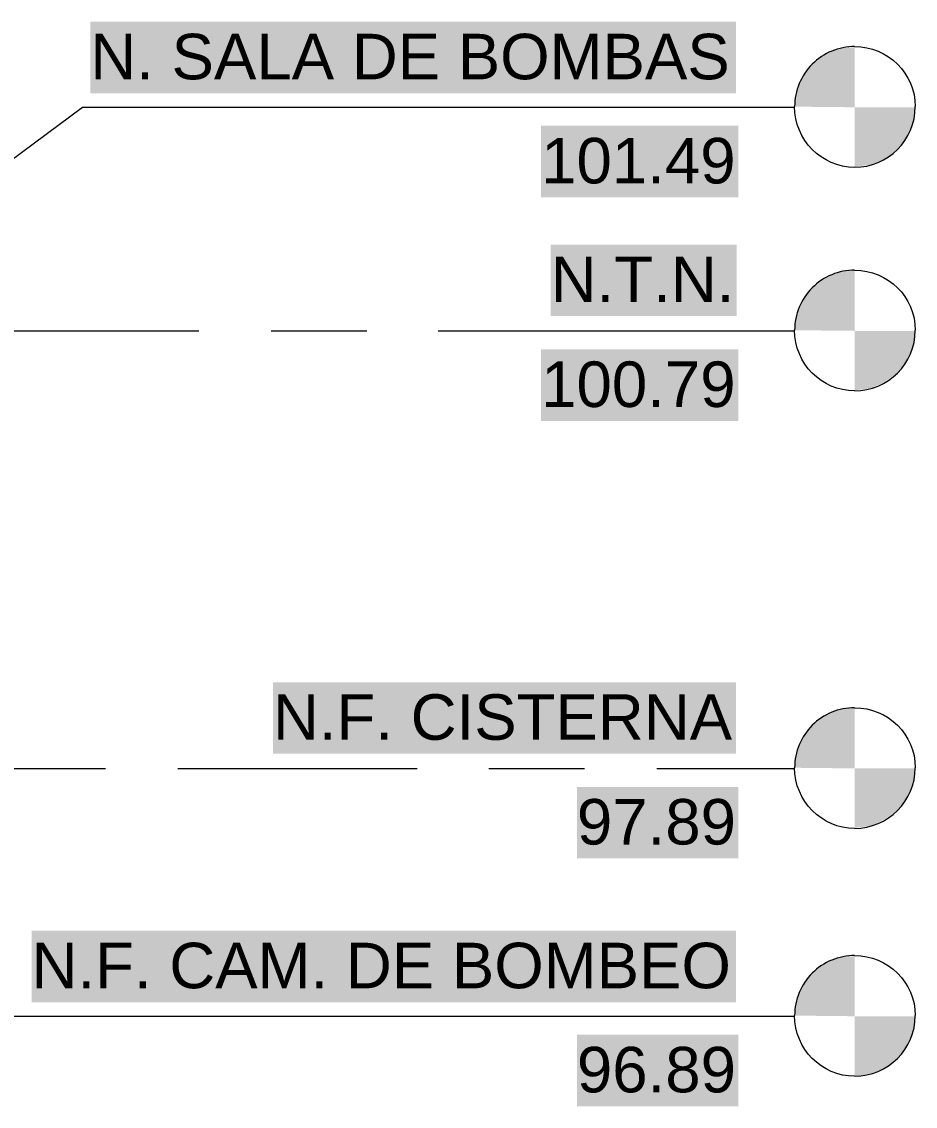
# Model space of a CAD drawing. Extents: x -187 to 52, y -9 to 65.
# Drawn here: x -115.8 to -109.88, y 29.66 to 36.84 of the extents above; entities that cross this region are included whole.
import ezdxf

# ---------------------------------------------------------------- set-up
doc = ezdxf.new("R2010")
doc.units = 0
doc.header["$MEASUREMENT"] = 0
doc.layers.add('PDF4_Geometría', color=7, linetype='Continuous')
doc.layers.add('PDF4_Texto', color=7, linetype='Continuous')
doc.layers.add('PDF4_Rellenos sólidos', color=7, linetype='Continuous', true_color=0xffffff)
doc.styles.add('PDF Arial', font='arial.ttf')

msp = doc.modelspace()

# ---------------------------------------------------------------- hatches: boundary and pattern name
at = {"layer": 'PDF4_Rellenos sólidos', "transparency": 33554559}
for color, points in [(256, [(-115.346, 36.8424), (-115.346, 36.3687), (-111.0704, 36.3687), (-111.0704, 36.8424)]), (7, [(-110.6813, 36.2799), (-110.2838, 36.2757), (-110.2838, 36.6732), (-110.3176, 36.6732), (-110.3852, 36.6648), (-110.3937, 36.6605), (-110.4064, 36.6563), (-110.4149, 36.6521), (-110.4275, 36.6478), (-110.436, 36.6436), (-110.4487, 36.6394), (-110.4571, 36.6352), (-110.4825, 36.6267), (-110.491, 36.6182), (-110.4994, 36.614), (-110.5079, 36.6055), (-110.5164, 36.6013), (-110.5248, 36.5929), (-110.5333, 36.5886), (-110.5417, 36.5802), (-110.5502, 36.5759), (-110.5586, 36.5675), (-110.5671, 36.5633), (-110.5713, 36.5548), (-110.5798, 36.5463), (-110.584, 36.5379), (-110.5925, 36.5294), (-110.5967, 36.521), (-110.6052, 36.5125), (-110.6094, 36.5041), (-110.6178, 36.4956), (-110.6221, 36.4871), (-110.6305, 36.4787), (-110.639, 36.4533), (-110.6432, 36.4448), (-110.6475, 36.4322), (-110.6517, 36.4237), (-110.6559, 36.411), (-110.6601, 36.4026), (-110.6644, 36.3899), (-110.6686, 36.3814)]), (7, [(-109.8862, 36.2545), (-109.882, 36.2757), (-110.2838, 36.2757), (-110.2838, 35.8824), (-110.2457, 35.8866), (-110.178, 35.8951), (-110.1653, 35.8993), (-110.1569, 35.9035), (-110.1442, 35.9078), (-110.1357, 35.912), (-110.123, 35.9162), (-110.1146, 35.9204), (-110.1019, 35.9247), (-110.0765, 35.9374), (-110.0681, 35.9458), (-110.0596, 35.95), (-110.0512, 35.9585), (-110.0427, 35.9627), (-110.0342, 35.9712), (-110.0258, 35.9754), (-110.0173, 35.9839), (-110.0089, 35.9881), (-109.9919, 36.005), (-109.9877, 36.0135), (-109.9793, 36.0219), (-109.975, 36.0304), (-109.9666, 36.0389), (-109.9623, 36.0473), (-109.9539, 36.0558), (-109.9497, 36.0642), (-109.9412, 36.0727), (-109.9327, 36.0896), (-109.9285, 36.1023), (-109.9243, 36.1107), (-109.9201, 36.1234), (-109.9158, 36.1319), (-109.9116, 36.1446), (-109.9074, 36.153), (-109.8989, 36.1784)]), (256, [(-112.3602, 36.153), (-112.3602, 35.6794), (-111.0534, 35.6794), (-111.0534, 36.153)]), (256, [(-112.2968, 35.3664), (-112.2968, 34.8928), (-111.0661, 34.8928), (-111.0661, 35.3664)]), (7, [(-110.6813, 34.7997), (-110.2838, 34.7955), (-110.2838, 35.1973), (-110.3176, 35.1973), (-110.3852, 35.1888), (-110.4106, 35.1761), (-110.4233, 35.1719), (-110.4402, 35.1634), (-110.4529, 35.1592), (-110.4698, 35.1507), (-110.4825, 35.1465), (-110.491, 35.1381), (-110.4994, 35.1338), (-110.5079, 35.1254), (-110.5164, 35.1211), (-110.5248, 35.1127), (-110.5333, 35.1085), (-110.5417, 35.1), (-110.5502, 35.0958), (-110.5586, 35.0873), (-110.5671, 35.0831), (-110.5713, 35.0746), (-110.5798, 35.0662), (-110.584, 35.0577), (-110.5967, 35.045), (-110.6009, 35.0366), (-110.6136, 35.0239), (-110.6178, 35.0154), (-110.6305, 35.0027), (-110.639, 34.9774), (-110.6432, 34.9689), (-110.6475, 34.9562), (-110.6517, 34.9478), (-110.6559, 34.9351), (-110.6601, 34.9266), (-110.6644, 34.9139), (-110.6686, 34.9055), (-110.6728, 34.8674)]), (7, [(-109.8862, 34.7744), (-109.882, 34.7955), (-110.2838, 34.7955), (-110.2838, 34.4022), (-110.2457, 34.4064), (-110.178, 34.4149), (-110.1653, 34.4191), (-110.1315, 34.436), (-110.1188, 34.4403), (-110.0765, 34.4614), (-110.0681, 34.4699), (-110.0596, 34.4741), (-110.0512, 34.4826), (-110.0427, 34.4868), (-110.0342, 34.4952), (-110.0258, 34.4995), (-110.0173, 34.5079), (-110.0089, 34.5122), (-109.9877, 34.5333), (-109.9835, 34.5418), (-109.9708, 34.5544), (-109.9666, 34.5629), (-109.9539, 34.5756), (-109.9497, 34.584), (-109.9412, 34.5925), (-109.9327, 34.6094), (-109.9285, 34.6221), (-109.9243, 34.6306), (-109.9201, 34.6433), (-109.9158, 34.6517), (-109.9116, 34.6644), (-109.9074, 34.6729), (-109.8989, 34.6982)]), (256, [(-112.3602, 34.6729), (-112.3602, 34.1992), (-111.0534, 34.1992), (-111.0534, 34.6729)]), (256, [(-114.1364, 32.4695), (-114.1364, 31.9959), (-111.0704, 31.9959), (-111.0704, 32.4695)]), (7, [(-110.6813, 31.9028), (-110.2838, 31.8986), (-110.2838, 32.3003), (-110.3176, 32.3003), (-110.3852, 32.2919), (-110.4106, 32.2792), (-110.4233, 32.275), (-110.4402, 32.2665), (-110.4529, 32.2623), (-110.4698, 32.2538), (-110.4825, 32.2496), (-110.491, 32.2411), (-110.4994, 32.2369), (-110.5079, 32.2285), (-110.5164, 32.2242), (-110.5248, 32.2158), (-110.5333, 32.2115), (-110.5417, 32.2031), (-110.5502, 32.1988), (-110.5586, 32.1904), (-110.5671, 32.1862), (-110.5713, 32.1777), (-110.5798, 32.1692), (-110.584, 32.1608), (-110.5967, 32.1481), (-110.6009, 32.1396), (-110.6136, 32.127), (-110.6178, 32.1185), (-110.6305, 32.1058), (-110.639, 32.0804), (-110.6432, 32.072), (-110.6475, 32.0593), (-110.6517, 32.0508), (-110.6559, 32.0381), (-110.6601, 32.0297), (-110.6644, 32.017), (-110.6686, 32.0085), (-110.6728, 31.9705)]), (7, [(-109.8862, 31.8774), (-109.882, 31.8986), (-110.2838, 31.8986), (-110.2838, 31.5053), (-110.2457, 31.5095), (-110.178, 31.518), (-110.1653, 31.5222), (-110.1315, 31.5391), (-110.1188, 31.5433), (-110.0765, 31.5645), (-110.0681, 31.5729), (-110.0596, 31.5772), (-110.0512, 31.5856), (-110.0427, 31.5899), (-110.0342, 31.5983), (-110.0258, 31.6025), (-110.0173, 31.611), (-110.0089, 31.6152), (-109.9877, 31.6364), (-109.9835, 31.6448), (-109.9708, 31.6575), (-109.9666, 31.666), (-109.9539, 31.6787), (-109.9497, 31.6871), (-109.9412, 31.6956), (-109.9327, 31.7125), (-109.9285, 31.7252), (-109.9243, 31.7336), (-109.9201, 31.7463), (-109.9158, 31.7548), (-109.9116, 31.7675), (-109.9074, 31.7759), (-109.8989, 31.8013)]), (256, [(-112.1234, 31.7759), (-112.1234, 31.3023), (-111.0534, 31.3023), (-111.0534, 31.7759)]), (256, [(-115.735, 30.8244), (-115.735, 30.3507), (-111.0704, 30.3507), (-111.0704, 30.8244)]), (7, [(-110.6813, 30.2619), (-110.2838, 30.2577), (-110.2838, 30.6552), (-110.3176, 30.6552), (-110.3852, 30.6468), (-110.3937, 30.6425), (-110.4064, 30.6383), (-110.4149, 30.6341), (-110.4275, 30.6299), (-110.436, 30.6256), (-110.4487, 30.6214), (-110.4571, 30.6172), (-110.4825, 30.6087), (-110.491, 30.6003), (-110.4994, 30.596), (-110.5079, 30.5876), (-110.5164, 30.5833), (-110.5248, 30.5749), (-110.5333, 30.5707), (-110.5417, 30.5622), (-110.5502, 30.558), (-110.5586, 30.5495), (-110.5671, 30.5453), (-110.5713, 30.5368), (-110.5798, 30.5284), (-110.584, 30.5199), (-110.5925, 30.5114), (-110.5967, 30.503), (-110.6052, 30.4945), (-110.6094, 30.4861), (-110.6178, 30.4776), (-110.6221, 30.4692), (-110.6305, 30.4607), (-110.639, 30.4353), (-110.6432, 30.4269), (-110.6475, 30.4142), (-110.6517, 30.4057), (-110.6559, 30.393), (-110.6601, 30.3846), (-110.6644, 30.3719), (-110.6686, 30.3634)]), (7, [(-109.8989, 30.1562), (-109.882, 30.2577), (-110.2838, 30.2577), (-110.2838, 29.8602), (-110.2541, 29.8644), (-110.178, 29.8771), (-110.1653, 29.8813), (-110.1569, 29.8855), (-110.1442, 29.8898), (-110.1357, 29.894), (-110.123, 29.8982), (-110.1146, 29.9025), (-110.1019, 29.9067), (-110.0765, 29.9194), (-110.0681, 29.9278), (-110.0596, 29.9321), (-110.0512, 29.9405), (-110.0427, 29.9447), (-110.0342, 29.9532), (-110.0258, 29.9574), (-110.0173, 29.9659), (-110.0089, 29.9701), (-109.9919, 29.987), (-109.9877, 29.9955), (-109.9793, 30.004), (-109.975, 30.0124), (-109.9666, 30.0209), (-109.9623, 30.0293), (-109.9539, 30.0378), (-109.9497, 30.0462), (-109.9412, 30.0547), (-109.9285, 30.0801), (-109.9243, 30.0928), (-109.9201, 30.1012), (-109.9158, 30.1139), (-109.9116, 30.1224), (-109.9074, 30.1351), (-109.9031, 30.1435)]), (256, [(-112.1234, 30.1351), (-112.1234, 29.6614), (-111.0534, 29.6614), (-111.0534, 30.1351)])]:
    msp.add_hatch(color=color, dxfattribs=at).paths.add_polyline_path(points)

# ---------------------------------------------------------------- linework, layer by layer
at = {"layer": 'PDF4_Geometría', "lineweight": 9}
for points in [[(-117.469, 35.4975), (-116.4497, 35.4975), (-115.3967, 36.2757), (-110.6813, 36.2757)], [(-116.9826, 34.7955), (-114.627, 34.7955)], [(-114.1491, 34.7955), (-113.5148, 34.7955)], [(-113.0411, 34.7955), (-110.6813, 34.7955)], [(-115.8788, 31.8986), (-115.2445, 31.8986)], [(-114.7666, 31.8986), (-113.1807, 31.8986)], [(-112.707, 31.8986), (-112.0727, 31.8986)], [(-111.5948, 31.8986), (-110.6813, 31.8986)], [(-119.5624, 30.9005), (-117.4647, 30.9005), (-116.6866, 30.2577), (-110.6813, 30.2577)]]:
    msp.add_lwpolyline(points, dxfattribs=at)
for centre, radius, start, end in [((-110.2842, 36.2804), 0.3971, 89.9335, 180.0665), ((-110.2863, 36.2825), 0.4043, 270.36112, 359.63888), ((-110.2842, 34.8002), 0.3971, 89.9335, 180.0665), ((-110.2863, 34.8023), 0.4043, 270.36112, 359.63888), ((-110.2842, 31.9033), 0.3971, 89.9335, 180.0665), ((-110.2863, 31.9054), 0.4043, 270.36112, 359.63888), ((-110.2842, 30.2624), 0.3971, 89.9335, 180.0665), ((-110.2863, 30.2645), 0.4043, 270.36112, 359.63888)]:
    msp.add_arc(centre, radius, start, end, dxfattribs=at)
for points in [[(-110.2838, 36.6774), (-110.0638, 36.6774), (-109.882, 36.4998), (-109.882, 36.2799)], [(-110.2838, 35.8781), (-110.5037, 35.8781), (-110.6813, 36.06), (-110.6813, 36.2799)], [(-110.2838, 35.1973), (-110.0638, 35.1973), (-109.882, 35.0196), (-109.882, 34.7997)], [(-110.2838, 34.398), (-110.5037, 34.398), (-110.6813, 34.5798), (-110.6813, 34.7997)], [(-110.2838, 32.3003), (-110.0638, 32.3003), (-109.882, 32.1227), (-109.882, 31.9028)], [(-110.2838, 31.5011), (-110.5037, 31.5011), (-110.6813, 31.6829), (-110.6813, 31.9028)], [(-110.2838, 30.6595), (-110.0638, 30.6595), (-109.882, 30.4818), (-109.882, 30.2619)], [(-110.2838, 29.8602), (-110.5037, 29.8602), (-110.6813, 30.042), (-110.6813, 30.2619)]]:
    msp.add_open_spline(points, degree=3, dxfattribs=at)

# ---------------------------------------------------------------- texts
at = {"layer": 'PDF4_Texto', "attachment_point": 7, "style": 'PDF Arial'}
for s, insert, char_height in [('N. SALA DE BOMBAS', (-115.3459, 36.4566), 0.301414), ('101.49', (-112.3601, 35.7673), 0.30141), ('N.T.N.', (-112.2967, 34.9858), 0.30141), ('100.79', (-112.3601, 34.2871), 0.30141), ('N.F. CISTERNA', (-114.1364, 32.0837), 0.301414), ('97.89', (-112.1233, 31.3902), 0.30141), ('N.F. CAM. DE BOMBEO', (-115.735, 30.4386), 0.301414), ('96.89', (-112.1233, 29.7493), 0.30141)]:
    msp.add_mtext(s, dxfattribs=dict(at, insert=insert, char_height=char_height))

doc.saveas('drawing.dxf')
